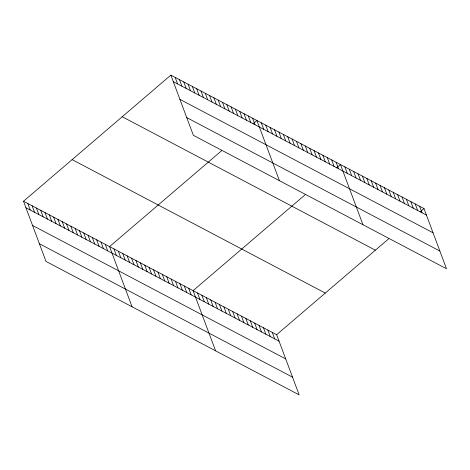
<?xml version="1.0" encoding="UTF-8"?>
<svg xmlns="http://www.w3.org/2000/svg" width="470" height="470" viewBox="0 0 470 470"><rect width="100%" height="100%" fill="white"/><g stroke="black" fill="none" stroke-linecap="round" stroke-linejoin="round"><path stroke-width="0.7" d="M23.5 201.236L276.648 334.687L299.149 394.87L46.001 261.42L23.5 201.236L170.851 75.129L423.999 208.58L446.5 268.764L193.352 135.313L170.851 75.129M221.558 150.77L109.569 246.609L132.07 306.793M253.054 123.816L256.92 120.502L279.421 180.686M305.095 194.809L193.105 290.648L215.607 350.832M336.59 167.849L340.462 164.541L362.963 224.725M276.648 334.687L388.631 238.842M420.133 211.888L423.999 208.58M173.289 81.645L426.431 215.09M179.91 99.352L433.058 232.803M186.731 117.6L439.879 251.05M122.224 116.748L375.371 250.193M72.127 159.624L325.269 293.068M25.932 207.752L279.08 341.197M32.559 225.465L285.701 358.91M39.38 243.713L292.528 377.157M419.604 206.26L422.037 212.775M415.204 203.945L417.642 210.454M410.809 201.624L413.242 208.139M406.409 199.309L408.847 205.819M402.014 196.989L404.447 203.504M397.62 194.674L400.052 201.184M393.22 192.353L395.658 198.869M388.825 190.039L391.257 196.548M384.425 187.718L386.863 194.233M380.03 185.403L382.468 191.913M375.636 183.083L378.068 189.598M371.235 180.762L373.673 187.277M366.841 178.447L369.273 184.963M362.446 176.127L364.879 182.642M358.046 173.812L360.484 180.327M353.652 171.491L356.084 178.007M349.251 169.177L351.689 175.692M344.857 166.856L347.295 173.371M336.062 162.221L338.5 168.736M331.667 159.906L334.099 166.415M327.273 157.585L329.705 164.101M322.872 155.27L325.311 161.78M318.478 152.95L320.91 159.465M314.078 150.635L316.516 157.145M309.683 148.314L312.115 154.83M305.288 146L307.721 152.509M300.888 143.679L303.326 150.194M296.494 141.364L298.926 147.874M292.093 139.044L294.531 145.559M287.699 136.729L290.137 143.238M283.304 134.408L285.737 140.924M278.904 132.094L281.342 138.603M274.509 129.773L276.942 136.288M270.115 127.458L272.547 133.968M265.714 125.138L268.153 131.653M261.32 122.823L263.752 129.332M252.619 118.234L255.051 124.75M248.313 115.967L250.751 122.476M244.012 113.699L246.445 120.208M239.706 111.425L242.144 117.941M235.405 109.158L237.838 115.673M231.099 106.89L233.537 113.405M226.799 104.622L229.231 111.137M222.492 102.354L224.93 108.864M218.192 100.087L220.624 106.596M213.885 97.819L216.323 104.328M209.585 95.545L212.017 102.061M205.278 93.277L207.716 99.793M200.978 91.01L203.41 97.525M196.672 88.742L199.11 95.257M192.371 86.474L194.803 92.984M188.065 84.206L190.503 90.716M183.764 81.939L186.196 88.448M179.458 79.665L181.896 86.18M272.248 332.366L274.686 338.882M175.157 77.397L177.589 83.913M267.853 330.052L270.285 336.561M263.453 327.731L265.891 334.246M259.058 325.416L261.496 331.926M254.664 323.096L257.096 329.611M250.263 320.781L252.701 327.29M245.869 318.46L248.301 324.976M241.474 316.146L243.907 322.655M237.074 313.825L239.512 320.34M232.679 311.51L235.112 318.02M228.279 309.19L230.717 315.705M223.885 306.875L226.323 313.384M219.49 304.554L221.922 311.07M215.09 302.239L217.528 308.749M210.695 299.919L213.127 306.434M206.301 297.604L208.733 304.113M201.9 295.283L204.338 301.799M197.506 292.969L199.938 299.478M188.711 288.333L191.149 294.843M184.316 286.013L186.749 292.528M179.916 283.692L182.354 290.207M175.522 281.377L177.954 287.893M171.121 279.057L173.559 285.572M166.727 276.742L169.165 283.257M162.332 274.421L164.764 280.937M157.932 272.107L160.37 278.622M153.537 269.786L155.97 276.301M149.143 267.471L151.575 273.987M144.742 265.151L147.181 271.666M140.348 262.836L142.78 269.345M135.948 260.515L138.386 267.031M131.553 258.2L133.991 264.71M127.159 255.88L129.591 262.395M122.758 253.565L125.196 260.075M118.364 251.244L120.796 257.76M113.969 248.93L116.401 255.439M105.268 244.341L107.701 250.857M100.962 242.074L103.4 248.589M96.661 239.806L99.094 246.315M92.355 237.538L94.793 244.047M88.055 235.264L90.487 241.78M83.748 232.997L86.186 239.512M79.448 230.729L81.88 237.244M75.141 228.461L77.579 234.976M70.841 226.193L73.273 232.709M66.534 223.926L68.973 230.435M62.234 221.658L64.666 228.167M57.928 219.384L60.366 225.9M53.627 217.117L56.059 223.632M49.321 214.849L51.759 221.364M45.02 212.581L47.452 219.096M40.714 210.313L43.152 216.823M36.413 208.046L38.846 214.555M32.107 205.778L34.545 212.287M27.806 203.504L30.239 210.02"/></g></svg>
